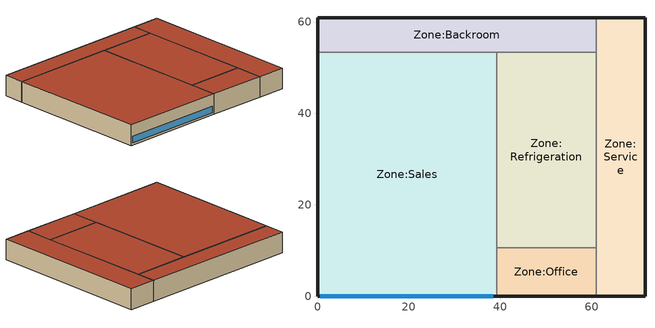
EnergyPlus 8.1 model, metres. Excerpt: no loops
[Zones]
Zone:Sales
 floor adiabatic (Floor:Exterior): 39.19,53.34 39.19,0 0,0 0,53.34 z0
 wall outside (Wall:Exterior): 0,53.34 0,0 39.19,0 z0:7.62
 wall to Zone:Backroom (Wall:Interior): 39.19,53.34 0,53.34 z0:7.62
 wall to Zone:Refrigeration (Wall:AirSpace): 39.19,10.67 39.19,53.34 z0:7.62
 wall to Zone:Office (Wall:Interior): 39.19,0 39.19,10.67 z0:7.62
 window (Window:Exterior): 0.61,0 38.4,0 z0.91:3.35
 roof outside (Roof:Open): 39.19,0 39.19,53.34 0,53.34 0,0 z7.62
Zone:Refrigeration
 floor adiabatic (Floor:Exterior): 60.96,53.34 60.96,10.67 39.19,10.67 39.19,53.34 z0
 wall to Zone:Backroom (Wall:Interior): 60.96,53.34 39.19,53.34 z0:7.62
 wall to Zone:Service (Wall:Interior): 60.96,10.67 60.96,53.34 z0:7.62
 wall to Zone:Office (Wall:Interior): 39.19,10.67 60.96,10.67 z0:7.62
 roof outside (Roof:Open): 60.96,10.67 60.96,53.34 39.19,53.34 39.19,10.67 z7.62
Zone:Office
 floor adiabatic (Floor:Exterior): 60.96,10.67 60.96,0 39.19,0 39.19,10.67 z0
 wall outside (Wall:Exterior): 39.19,0 60.96,0 z0:7.62
 wall to Zone:Service (Wall:Interior): 60.96,0 60.96,10.67 z0:7.62
 roof outside (Roof:Open): 60.96,0 60.96,10.67 39.19,10.67 39.19,0 z7.62
Zone:Backroom
 floor adiabatic (Floor:Exterior): 60.96,60.96 60.96,53.34 0,53.34 0,60.96 z0
 wall outside (Wall:Exterior): 60.96,60.96 0,60.96 0,53.34 z0:7.62
 wall to Zone:Service (Wall:Interior): 60.96,53.34 60.96,60.96 z0:7.62
 roof outside (Roof:Open): 60.96,53.34 60.96,60.96 0,60.96 0,53.34 z7.62
Zone:Service
 floor adiabatic (Floor:Exterior): 71.63,60.96 71.63,0 60.96,0 60.96,60.96 z0
 wall outside (Wall:Exterior): 60.96,0 71.63,0 71.63,60.96 60.96,60.96 z0:7.62
 roof outside (Roof:Open): 71.63,0 71.63,60.96 60.96,60.96 60.96,0 z7.62
[Building]
ASHRAE 90.1-2004 Baseline Supermarket: North Axis {deg}=0; Terrain=City; Loads Convergence Tolerance Value=0.1; Temperature Convergence Tolerance Value {deltaC}=0.4; Solar Distribution=FullInteriorAndExteriorWithReflections; Maximum Number of Warmup Days=25
[Site:Location]
Miami Intl Ap_FL_USA Design_Conditions: Latitude {deg}=25.82; Longitude {deg}=-80.3; Time Zone {hr}=-5; Elevation {m}=11
[SizingPeriod:DesignDay] Day of Month=21; Dry-Bulb Temperature Range Modifier Type=DefaultMultipliers; Humidity Condition Type=Wetbulb; Barometric Pressure {Pa}=101193; Rain Indicator=No; Snow Indicator=No; Daylight Saving Time Indicator=No
Name | Month | Day Type | Maximum Dry-Bulb Temperature {C} | Daily Dry-Bulb Temperature Range {deltaC} | Wetbulb or DewPoint at Maximum Dry-Bulb {C} | Wind Speed {m/s} | Wind Direction {deg} | Solar Model Indicator | Sky Clearness | ASHRAE Clear Sky Optical Depth for Beam Irradiance (taub) | ASHRAE Clear Sky Optical Depth for Diffuse Irradiance (taud)
Miami Intl Ap Ann Htg 99.6% Condns DB | 1 | WinterDesignDay | 8.7 | 0 | 8.7 | 3.8 | 340 | ASHRAEClearSky | 0
Miami Intl Ap Ann Clg .4% Condns DB=>MWB | 7 | SummerDesignDay | 33.2 | 6.7 | 25.3 | 4.5 | 140 | ASHRAETau |  | 0.528 | 1.905
[Site:GroundTemperature:BuildingSurface]
18.8889, 18.8889, 19.7778, 20.7222, 21.6667, 21.6667, 21.6667, 21.6667, 20.7222, 19.8333, 18.8889, 18.8889
[Site:WaterMainsTemperature]
Calculation Method=Correlation; Annual Average Outdoor Air Temperature {C}=24.5; Maximum Difference In Monthly Average Outdoor Air Temperatures {deltaC}=8.7
[Material]
Metal:Surface: Smooth, 0.0008, 45.28, 7824, 500
Roof:BuiltUp: Rough, 0.0095, 0.16, 1120, 1460
Floor:Concrete:4in:140PCF: MediumRough, 0.1016, 1.6, 2242.58, 900, 0.1, 0.1, 0.1
Wall:CMU:8in:115PCF:SolidGrouted: MediumRough, 0.2032, 1.31536, 1842, 911
Wall:GypBoard:5/8in: Smooth, 0.015875, 0.16, 800, 1090
Roof:IEAD:CZ1-7(R15): MediumRough, 0.064733, 0.0245, 32, 920
Wall:Polyiso:CZ1-2 (NoResist): MediumRough, 2.54e-06, 0.0245, 32, 920
Wall:NoWall: MediumSmooth, 0.01, 0.6, 800, 1000, 0.95, 0.7, 0.7
[Material:AirGap]
Air:Wall: Thermal Resistance {m2-K/W}=0.107427
[WindowMaterial:SimpleGlazingSystem]
Window:CZ1-2: U-Factor {W/m2-K}=6.92748; Solar Heat Gain Coefficient=0.25
[Construction]
Floor:Exterior: Floor:Concrete:4in:140PCF
Roof:Open: Roof:BuiltUp, Roof:IEAD:CZ1-7(R15), Metal:Surface
Wall:Exterior: Wall:Polyiso:CZ1-2 (NoResist), Wall:CMU:8in:115PCF:SolidGrouted
Window:Exterior: Window:CZ1-2
Wall:Interior: Wall:GypBoard:5/8in, Air:Wall, Wall:GypBoard:5/8in
Wall:AirSpace: Wall:NoWall
[Zone] Part of Total Floor Area=Yes
Name | Multiplier
Zone:Sales; Zone:Refrigeration; Zone:Office; Zone:Service | 1
Zone:Backroom
[People] Number of People Calculation Method=Area/Person; Fraction Radiant=0.1
Name | Zone or ZoneList | Number of People Schedule | Zone Floor Area per Person {m2/person} | Activity Level Schedule
Occupancy:Service | Zone:Service | Occupancy:Service:Schedule | 69.6705 | Activity:Service:Schedule
Occupancy:Office | Zone:Office | Occupancy:Office:Schedule | 25.5458 | Activity:Office:Schedule
Occupancy:Backroom | Zone:Backroom | Occupancy:Backroom:Schedule | 1393.41 | Activity:Backroom:Schedule
[Lights] Design Level Calculation Method=Watts/Area; Return Air Fraction=0; Fraction Radiant=0.1; Fraction Visible=0.18; Fraction Replaceable=0
Name | Zone or ZoneList | Schedule | Watts per Zone Floor Area {W/m2}
Lighting:Service | Zone:Service | Lighting:Service:Schedule | 12.9167
Lighting:Office | Zone:Office | Lighting:Office:Schedule | 11.8403
Lighting:Backroom | Zone:Backroom | Lighting:Backroom:Schedule | 8.61113
[ElectricEquipment] Design Level Calculation Method=Watts/Area; Fraction Radiant=0; Fraction Lost=0
Name | Zone or ZoneList | Schedule | Watts per Zone Floor Area {W/m2} | Fraction Latent
ElecEquipment:Service | Zone:Service | Equipment:Service:Schedule | 2.15278 | 0.4
ElecEquipment:Office | Zone:Office | Equipment:Office:Schedule | 8.07293 | 0
ElecEquipment:Backroom | Zone:Backroom | Equipment:Backroom:Schedule | 1.07639 | 0
[GasEquipment]
BakeryOven:Service: Zone or ZoneList=Zone:Service; Schedule=GasEquipment:Service:Schedule; Design Level Calculation Method=EquipmentLevel; Design Level {W}=102575; Fraction Latent=0; Fraction Radiant=0; Fraction Lost=0.8; Carbon Dioxide Generation Rate {m3/s-W}=0
[ZoneInfiltration:DesignFlowRate] Design Flow Rate Calculation Method=AirChanges/Hour; Constant Term Coefficient=0.606; Temperature Term Coefficient=0.03636; Velocity Term Coefficient=0.1177; Velocity Squared Term Coefficient=0
Name | Zone or ZoneList | Schedule | Air Changes per Hour {1/hr}
Service:Infiltration | Zone:Service | Infiltration:Service:Schedule | 0.2199
Office:Infiltration | Zone:Office | Infiltration:Office:Schedule | 0.2411
Backroom:Infiltration | Zone:Backroom | Infiltration:Backroom:Schedule | 0.2318
[ZoneMixing]
Sales:Service:Mixing: Zone=Zone:Service; Schedule=ConstantSalesOA; Design Flow Rate Calculation Method=Flow/Zone; Design Flow Rate {m3/s}=9.29; Source Zone=Zone:Sales; Delta Temperature {deltaC}=0
[ZoneCrossMixing]
Sales:Refrigeration:CrossMixing: Zone=Zone:Sales; Schedule=Always On/Available; Design Flow Rate Calculation Method=Flow/Zone; Design Flow Rate {m3/s}=4.13; Source Zone=Zone:Refrigeration
[Exterior:Lights]
Lighting:Exterior: Schedule=Always On/Available; Design Level {W}=19350.4; Control Option=AstronomicalClock
[DesignSpecification:ZoneAirDistribution]
Zone:Sales:AirDistribution: Zone Air Distribution Effectiveness in Cooling Mode=1; Zone Air Distribution Effectiveness in Heating Mode=1
[Sizing:Zone]
ZoneList:Sales: Zone Cooling Design Supply Air Temperature Input Method=SupplyAirTemperature; Zone Cooling Design Supply Air Temperature {C}=10; Zone Heating Design Supply Air Temperature Input Method=SupplyAirTemperature; Zone Heating Design Supply Air Temperature {C}=29.4444; Zone Cooling Design Supply Air Humidity Ratio {kgWater/kgDryAir}=0.0085; Zone Heating Design Supply Air Humidity Ratio {kgWater/kgDryAir}=0.008; Zone Heating Sizing Factor=1.25; Zone Cooling Sizing Factor=1.15; Cooling Design Air Flow Method=DesignDay; Heating Design Air Flow Method=DesignDay; Design Specification Zone Air Distribution Object=Zone:Sales:AirDistribution
[Coil:Heating:Gas]
MAU_Furnace: Availability Schedule=Always On/Available; Gas Burner Efficiency=0.8; Nominal Capacity {W} Based on maintaining 55°F after heating OA at design condition of 10°F at a flow rate of 5.26 m3/s=158706
[EnergyManagementSystem:Sensor]
Name | Output:Variable or Output:Meter | Output:Variable or Output:Meter Index Key
OutdoorDB | Site Outdoor Air Drybulb Temperature
OutdoorPressure | Site Outdoor Air Barometric Pressure
Sales_Humidity_Sensor | Schedule Value | Sales Humidity Max SetPt
Service_Humidity_Sensor | Schedule Value | Service Humidity Max SetPt
Office_Humidity_Sensor | Schedule Value | Office Humidity Max SetPt
Backroom_Humidity_Sensor | Schedule Value | Backroom Humidity Max SetPt
[EnergyManagementSystem:Actuator] Actuated Component Type=Schedule:Constant; Actuated Component Control Type=Schedule Value
Name | Actuated Component Unique
Sales_RH_Actuator | Sales Humidity Max SetPt
Service_RH_Actuator | Service Humidity Max SetPt
Office_RH_Actuator | Office Humidity Max SetPt
Backroom_RH_Actuator | Backroom Humidity Max SetPt
[EnergyManagementSystem:ProgramCallingManager]
ActivateDuringRunPeriods_PCM: InsideHVACSystemIterationLoop; ActivateDuringRunPeriods
Refrig Condenser Follow Outdoor: AfterPredictorBeforeHVACManagers; ReferCondFollowOA
Zone_DewPoint_Control: BeginTimestepBeforePredictor; ZoneDewPointControlProgram
[EnergyManagementSystem:Program]
ActivateDuringRunPeriods: If CurrentEnvironment > 0; RUN SalesRTU_EnableOnRH; RUN ServiceRTU_EnableOnRH; RUN OfficeRTU_EnableOnRH; RUN BackroomRTU_EnableOnRH; ENDIF
ReferCondFollowOA: Set SetpointTemp = OutdoorDB + 5.56; Set SetpointTemp = @Max SetpointTemp 21.1; Set Rack_A_CondenserSP = SetpointTemp; Set Rack_B_CondenserSP = SetpointTemp; Set SetpointTemp = OutdoorDB + 8.33; Set SetpointTemp = @Max SetpointTemp 21.1; Set Rack_C_CondenserSP = SetpointTemp; Set Rack_D_CondenserSP = SetpointTemp
ZoneDewPointControlProgram: RUN SalesDewPointControl; RUN ServiceDewPointControl; RUN OfficeDewPointControl; RUN BackroomDewPointControl
[EnergyManagementSystem:Subroutine]
SalesRTU_EnableOnRH: If Sales_DewPoint_Sensor >= 10; SET SalesRTU_OverRide = 2; ELSE; SET SalesRTU_OverRide = SalesRTU_AvMgr; ENDIF
ServiceRTU_EnableOnRH: If Service_DewPoint_Sensor >= 10; SET ServiceRTU_OverRide = 2; ELSE; SET ServiceRTU_OverRide = ServiceRTU_AvMgr; ENDIF
OfficeRTU_EnableOnRH: If Office_DewPoint_Sensor >= 10; SET OfficeRTU_OverRide = 2; ELSE; SET OfficeRTU_OverRide = OfficeRTU_AvMgr; ENDIF
BackroomRTU_EnableOnRH: If Backroom_DewPoint_Sensor >= 10; SET BackroomRTU_OverRide = 2; ELSE; SET BackroomRTU_OverRide = BackroomRTU_AvMgr; ENDIF
SalesDewPointControl: SET SalesDewPoint = 10; SET SalesHumRat = @WFnTdpPb SalesDewPoint OutdoorPressure; SET Sales_RH_Actuator = @RhFnTdbWPb Sales_Temperature_Sensor SalesHumRat OutdoorPressure; SET Sales_RH_Actuator = Sales_RH_Actuator * 100
ServiceDewPointControl: SET ServiceDewPoint = 10; SET ServiceHumRat = @WFnTdpPb ServiceDewPoint OutdoorPressure; SET Service_RH_Actuator = @RhFnTdbWPb Service_Temperature_Sensor ServiceHumRat OutdoorPressure; SET Service_RH_Actuator = Service_RH_Actuator * 100
OfficeDewPointControl: SET OfficeDewPoint = 10; SET OfficeHumRat = @WFnTdpPb OfficeDewPoint OutdoorPressure; SET Office_RH_Actuator = @RhFnTdbWPb Office_Temperature_Sensor OfficeHumRat OutdoorPressure; SET Office_RH_Actuator = Office_RH_Actuator * 100
BackroomDewPointControl: SET BackroomDewPoint = 10; SET BackroomHumRat = @WFnTdpPb BackroomDewPoint OutdoorPressure; SET Backroom_RH_Actuator = @RhFnTdbWPb Backroom_Temperature_Sensor BackroomHumRat OutdoorPressure; SET Backroom_RH_Actuator = Backroom_RH_Actuator * 100
[Refrigeration:Compressor] Rated Subcooling {deltaC}=0
Name | Refrigeration Compressor Power Curve | Refrigeration Compressor Capacity Curve | Rated Superheat {deltaC}
CPX A1; CPX A2; CPX A3; CPX A4; CPX B1; CPX B2; CPX B3 | Baseline LT Compressor-4DJNF76KL-TSK 40 deg superht no subclng-460V-60Hz-R404A-pwrcurv | Baseline LT Compressor-4DJNF76KL-TSK 40 deg superht no subclng-460V-60Hz-R404A-qcurv | 22.2222
CPX C1; CPX C2; CPX C3; CPX D1; CPX D2; CPX D3 | Baseline MT Compressor-4DJNR28ME-TSK 30 deg superht no subclng-460V-60Hz-R404A-pwrcurv | Baseline MT Compressor-4DJNR28ME-TSK 30 deg superht no subclng-460V-60Hz-R404A-qcurv | 16.6667
[ExternalInterface:Schedule]
RefridSch: Initial Value=0
[OtherEquipment]
OthEq 1: Zone or ZoneList=Zone:Refrigeration; Schedule=RefridSch; Design Level Calculation Method=EquipmentLevel; Design Level {W}=726; Fraction Latent=0; Fraction Radiant=0.7; Fraction Lost=0
[Schedule:Day:Interval]
Occupancy:Service:Weekday: No, 02:00, 0.15, 03:00, 0.05, 08:00, 0, 10:00, 0.05, 11:00, 0.2, 12:00, 0.5, 13:00, 0.8, 14:00, 0.7, 15:00, 0.4, 16:00, 0.2, 17:00, 0.25, 18:00, 0.5, 21:00, 0.8, 22:00, 0.5, 23:00, 0.35, 24:00, 0.2
Occupancy:Service:Saturday: No, 01:00, 0.3, 02:00, 0.25, 03:00, 0.05, 09:00, 0, 10:00, 0.05, 11:00, 0.2, 12:00, 0.45, 14:00, 0.5, 15:00, 0.35, 18:00, 0.3, 19:00, 0.7, 20:00, 0.9, 21:00, 0.7, 22:00, 0.65, 23:00, 0.55, 24:00, 0.35
Occupancy:Service:Sunday: No, 02:00, 0.2, 03:00, 0.05, 10:00, 0, 11:00, 0.1, 12:00, 0.2, 14:00, 0.25, 15:00, 0.15, 16:00, 0.2, 17:00, 0.25, 18:00, 0.35, 19:00, 0.55, 20:00, 0.65, 21:00, 0.7, 22:00, 0.35, 24:00, 0.2
Occupancy:Service:SummerDesignDay; Occupancy:Office:SummerDesignDay; Occupancy:Backroom:SummerDesignDay; Lighting:Service:SummerDesignDay; Lighting:Office:SummerDesignDay; Lighting:Backroom:SummerDesignDay; Equipment:Service:SummerDesignDay; GasEquipment:Service:SummerDesignDay; Equipment:Office:SummerDesignDay; Equipment:Backroom:SummerDesignDay; Infiltration:Service:SummerDesignDay; Infiltration:Service:WinterDesignDay; Infiltration:Office:Sunday; Infiltration:Office:SummerDesignDay; Infiltration:Office:WinterDesignDay; Infiltration:Backroom:Sunday; Infiltration:Backroom:SummerDesignDay; Infiltration:Backroom:WinterDesignDay: No, 24:00, 1
Occupancy:Service:WinterDesignDay; Occupancy:Office:WinterDesignDay; Occupancy:Backroom:Sunday; Occupancy:Backroom:WinterDesignDay; Lighting:Service:WinterDesignDay; Lighting:Office:WinterDesignDay; Lighting:Backroom:WinterDesignDay; Equipment:Service:WinterDesignDay; GasEquipment:Service:WinterDesignDay; Equipment:Office:WinterDesignDay; Equipment:Backroom:WinterDesignDay: No, 24:00, 0
Occupancy:Office:Weekday: No, 06:00, 0, 07:00, 0.1, 08:00, 0.2, 12:00, 0.95, 13:00, 0.5, 17:00, 0.95, 18:00, 0.3, 22:00, 0.1, 24:00, 0.05
Occupancy:Office:Saturday: No, 06:00, 0, 08:00, 0.1, 12:00, 0.3, 17:00, 0.1, 19:00, 0.05, 24:00, 0
Occupancy:Office:Sunday: No, 06:00, 0, 18:00, 0.05, 24:00, 0
Occupancy:Backroom:Weekday: No, 07:00, 0, 08:00, 0.15, 09:00, 0.7, 12:00, 0.9, 13:00, 0.5, 16:00, 0.85, 17:00, 0.2, 24:00, 0
Occupancy:Backroom:Saturday: No, 08:00, 0, 12:00, 0.2, 16:00, 0.1, 24:00, 0
Lighting:Service:Weekday; Equipment:Service:Weekday: No, 05:00, 0.15, 06:00, 0.2, 08:00, 0.4, 10:00, 0.6, 22:00, 0.9, 23:00, 0.5, 24:00, 0.3
Lighting:Service:Saturday; Equipment:Service:Saturday: No, 01:00, 0.2, 06:00, 0.15, 08:00, 0.3, 10:00, 0.6, 17:00, 0.8, 22:00, 0.9, 23:00, 0.5, 24:00, 0.3
Lighting:Service:Sunday; Equipment:Service:Sunday: No, 01:00, 0.2, 06:00, 0.15, 08:00, 0.3, 10:00, 0.5, 16:00, 0.7, 22:00, 0.6, 23:00, 0.5, 24:00, 0.3
Lighting:Office:Weekday; Equipment:Office:Weekday: No, 05:00, 0.05, 07:00, 0.1, 08:00, 0.3, 12:00, 0.9, 13:00, 0.8, 17:00, 0.9, 18:00, 0.5, 20:00, 0.3, 22:00, 0.2, 23:00, 0.1, 24:00, 0.05
Lighting:Office:Saturday; Equipment:Office:Saturday: No, 06:00, 0.05, 08:00, 0.1, 12:00, 0.3, 17:00, 0.15, 24:00, 0.05
Lighting:Office:Sunday; Lighting:Backroom:Sunday; Equipment:Office:Sunday; Equipment:Backroom:Sunday: No, 24:00, 0.05
Lighting:Backroom:Weekday; Equipment:Backroom:Weekday: No, 07:00, 0.05, 08:00, 0.4, 09:00, 0.7, 12:00, 0.9, 13:00, 0.8, 17:00, 0.9, 18:00, 0.3, 24:00, 0.05
Lighting:Backroom:Saturday; Equipment:Backroom:Saturday: No, 08:00, 0.05, 09:00, 0.08, 12:00, 0.24, 24:00, 0.05
GasEquipment:Service:Weekday: No, 05:00, 0.075, 06:00, 0.1, 08:00, 0.2, 10:00, 0.3, 22:00, 0.45, 23:00, 0.25, 24:00, 0.15
GasEquipment:Service:Saturday: No, 01:00, 0.1, 06:00, 0.075, 08:00, 0.15, 10:00, 0.3, 17:00, 0.4, 22:00, 0.45, 23:00, 0.25, 24:00, 0.15
GasEquipment:Service:Sunday: No, 01:00, 0.1, 06:00, 0.075, 08:00, 0.15, 10:00, 0.25, 16:00, 0.35, 22:00, 0.3, 23:00, 0.25, 24:00, 0.15
Infiltration:Service:Weekday: No, 03:00, 0.25, 07:00, 1, 24:00, 0.25
Infiltration:Service:Saturday: No, 03:00, 0.25, 10:00, 1, 24:00, 0.25
Infiltration:Service:Sunday: No, 03:00, 0.25, 11:00, 1, 24:00, 0.25
Infiltration:Office:Weekday: No, 06:00, 1, 22:00, 0.25, 24:00, 1
Infiltration:Office:Saturday: No, 06:00, 1, 18:00, 0.25, 24:00, 1
Infiltration:Backroom:Weekday: No, 07:00, 1, 17:00, 0.25, 24:00, 1
Infiltration:Backroom:Saturday: No, 08:00, 1, 16:00, 0.25, 24:00, 1
[Schedule:Week:Daily]
Occupancy:Service:Weekly: Occupancy:Service:Sunday, Occupancy:Service:Weekday, Occupancy:Service:Weekday, Occupancy:Service:Weekday, Occupancy:Service:Weekday, Occupancy:Service:Weekday, Occupancy:Service:Saturday, Occupancy:Service:Weekday, Occupancy:Service:SummerDesignDay, Occupancy:Service:WinterDesignDay, Occupancy:Service:Weekday, Occupancy:Service:Weekday
Occupancy:Office:Weekly: Occupancy:Office:Sunday, Occupancy:Office:Weekday, Occupancy:Office:Weekday, Occupancy:Office:Weekday, Occupancy:Office:Weekday, Occupancy:Office:Weekday, Occupancy:Office:Saturday, Occupancy:Office:Weekday, Occupancy:Office:SummerDesignDay, Occupancy:Office:WinterDesignDay, Occupancy:Office:Weekday, Occupancy:Office:Weekday
Occupancy:Backroom:Weekly: Occupancy:Backroom:Sunday, Occupancy:Backroom:Weekday, Occupancy:Backroom:Weekday, Occupancy:Backroom:Weekday, Occupancy:Backroom:Weekday, Occupancy:Backroom:Weekday, Occupancy:Backroom:Saturday, Occupancy:Backroom:Weekday, Occupancy:Backroom:SummerDesignDay, Occupancy:Backroom:WinterDesignDay, Occupancy:Backroom:Weekday, Occupancy:Backroom:Weekday
Lighting:Service:Weekly: Lighting:Service:Sunday, Lighting:Service:Weekday, Lighting:Service:Weekday, Lighting:Service:Weekday, Lighting:Service:Weekday, Lighting:Service:Weekday, Lighting:Service:Saturday, Lighting:Service:Weekday, Lighting:Service:SummerDesignDay, Lighting:Service:WinterDesignDay, Lighting:Service:Weekday, Lighting:Service:Weekday
Lighting:Office:Weekly: Lighting:Office:Sunday, Lighting:Office:Weekday, Lighting:Office:Weekday, Lighting:Office:Weekday, Lighting:Office:Weekday, Lighting:Office:Weekday, Lighting:Office:Saturday, Lighting:Office:Weekday, Lighting:Office:SummerDesignDay, Lighting:Office:WinterDesignDay, Lighting:Office:Weekday, Lighting:Office:Weekday
Lighting:Backroom:Weekly: Lighting:Backroom:Sunday, Lighting:Backroom:Weekday, Lighting:Backroom:Weekday, Lighting:Backroom:Weekday, Lighting:Backroom:Weekday, Lighting:Backroom:Weekday, Lighting:Backroom:Saturday, Lighting:Backroom:Weekday, Lighting:Backroom:SummerDesignDay, Lighting:Backroom:WinterDesignDay, Lighting:Backroom:Weekday, Lighting:Backroom:Weekday
Equipment:Service:Weekly: Equipment:Service:Sunday, Equipment:Service:Weekday, Equipment:Service:Weekday, Equipment:Service:Weekday, Equipment:Service:Weekday, Equipment:Service:Weekday, Equipment:Service:Saturday, Equipment:Service:Weekday, Equipment:Service:SummerDesignDay, Equipment:Service:WinterDesignDay, Equipment:Service:Weekday, Equipment:Service:Weekday
GasEquipment:Service:Weekly: GasEquipment:Service:Sunday, GasEquipment:Service:Weekday, GasEquipment:Service:Weekday, GasEquipment:Service:Weekday, GasEquipment:Service:Weekday, GasEquipment:Service:Weekday, GasEquipment:Service:Saturday, GasEquipment:Service:Weekday, GasEquipment:Service:SummerDesignDay, GasEquipment:Service:WinterDesignDay, GasEquipment:Service:Weekday, GasEquipment:Service:Weekday
Equipment:Office:Weekly: Equipment:Office:Sunday, Equipment:Office:Weekday, Equipment:Office:Weekday, Equipment:Office:Weekday, Equipment:Office:Weekday, Equipment:Office:Weekday, Equipment:Office:Saturday, Equipment:Office:Weekday, Equipment:Office:SummerDesignDay, Equipment:Office:WinterDesignDay, Equipment:Office:Weekday, Equipment:Office:Weekday
Equipment:Backroom:Weekly: Equipment:Backroom:Sunday, Equipment:Backroom:Weekday, Equipment:Backroom:Weekday, Equipment:Backroom:Weekday, Equipment:Backroom:Weekday, Equipment:Backroom:Weekday, Equipment:Backroom:Saturday, Equipment:Backroom:Weekday, Equipment:Backroom:SummerDesignDay, Equipment:Backroom:WinterDesignDay, Equipment:Backroom:Weekday, Equipment:Backroom:Weekday
Infiltration:Service:Weekly: Infiltration:Service:Sunday, Infiltration:Service:Weekday, Infiltration:Service:Weekday, Infiltration:Service:Weekday, Infiltration:Service:Weekday, Infiltration:Service:Weekday, Infiltration:Service:Saturday, Infiltration:Service:Weekday, Infiltration:Service:SummerDesignDay, Infiltration:Service:WinterDesignDay, Infiltration:Service:Weekday, Infiltration:Service:Weekday
Infiltration:Office:Weekly: Infiltration:Office:Sunday, Infiltration:Office:Weekday, Infiltration:Office:Weekday, Infiltration:Office:Weekday, Infiltration:Office:Weekday, Infiltration:Office:Weekday, Infiltration:Office:Saturday, Infiltration:Office:Weekday, Infiltration:Office:SummerDesignDay, Infiltration:Office:WinterDesignDay, Infiltration:Office:Weekday, Infiltration:Office:Weekday
Infiltration:Backroom:Weekly: Infiltration:Backroom:Sunday, Infiltration:Backroom:Weekday, Infiltration:Backroom:Weekday, Infiltration:Backroom:Weekday, Infiltration:Backroom:Weekday, Infiltration:Backroom:Weekday, Infiltration:Backroom:Saturday, Infiltration:Backroom:Weekday, Infiltration:Backroom:SummerDesignDay, Infiltration:Backroom:WinterDesignDay, Infiltration:Backroom:Weekday, Infiltration:Backroom:Weekday
[Schedule:Year]
Occupancy:Service:Schedule: Occupancy:Service:Weekly, 1, 1, 12, 31
Occupancy:Office:Schedule: Occupancy:Office:Weekly, 1, 1, 12, 31
Occupancy:Backroom:Schedule: Occupancy:Backroom:Weekly, 1, 1, 12, 31
Lighting:Service:Schedule: Lighting:Service:Weekly, 1, 1, 12, 31
Lighting:Office:Schedule: Lighting:Office:Weekly, 1, 1, 12, 31
Lighting:Backroom:Schedule: Lighting:Backroom:Weekly, 1, 1, 12, 31
Equipment:Service:Schedule: Equipment:Service:Weekly, 1, 1, 12, 31
GasEquipment:Service:Schedule: GasEquipment:Service:Weekly, 1, 1, 12, 31
Equipment:Office:Schedule: Equipment:Office:Weekly, 1, 1, 12, 31
Equipment:Backroom:Schedule: Equipment:Backroom:Weekly, 1, 1, 12, 31
Infiltration:Service:Schedule: Infiltration:Service:Weekly, 1, 1, 12, 31
Infiltration:Office:Schedule: Infiltration:Office:Weekly, 1, 1, 12, 31
Infiltration:Backroom:Schedule: Infiltration:Backroom:Weekly, 1, 1, 12, 31
[Schedule:Compact]
ConstantSalesOA: Through: 12/31, For: AllDays, Until: 4:00, 0, Until: 7:00, .367572, Until: 20:00, 1, Until: 23:00, 0.367572, Until: 24:00, 0
[Schedule:Constant]
Name | Hourly Value
Always On/Available | 1
Sales Humidity Max SetPt; Service Humidity Max SetPt; Office Humidity Max SetPt; Backroom Humidity Max SetPt | 100
Activity:Service:Schedule | 207
Activity:Office:Schedule | 126
Activity:Backroom:Schedule | 216
[Curve:Bicubic]
Name | Coefficient1 Constant | Coefficient2 x | Coefficient3 x**2 | Coefficient4 y | Coefficient5 y**2 | Coefficient6 x*y | Coefficient7 x**3 | Coefficient8 y**3 | Coefficient9 x**2*y | Coefficient10 x*y**2 | Minimum Value of x | Maximum Value of x | Minimum Value of y | Maximum Value of y
Baseline LT Compressor-4DJNF76KL-TSK 40 deg superht no subclng-460V-60Hz-R404A-qcurv | 170752 | 6102.9 | 78.262 | -2959.43 | 19.7877 | -90.9581 | 0.435965 | -0.0411577 | -0.608846 | 0.459133 | -40 | -17.8 | 4.4 | 54.4
Baseline LT Compressor-4DJNF76KL-TSK 40 deg superht no subclng-460V-60Hz-R404A-pwrcurv | 29669.3 | 1027.63 | 18.1066 | -442.2 | 11.1335 | -20.3805 | 0.139981 | -0.0588669 | -0.218452 | 0.203858 | -40 | -17.8 | 4.4 | 54.4
Baseline MT Compressor-4DJNR28ME-TSK 30 deg superht no subclng-460V-60Hz-R404A-qcurv | 151166 | 5266.35 | 60.6727 | -1851.56 | 5.73133 | -46.9277 | 0.136401 | -0.0356979 | -0.403054 | -0.0392905 | -23.3 | 7.2 | 10 | 60
Baseline MT Compressor-4DJNR28ME-TSK 30 deg superht no subclng-460V-60Hz-R404A-pwrcurv | 7438.92 | -269.598 | -9.8561 | 553.573 | -3.38589 | 14.8658 | -0.100796 | 0.00982279 | 0.0973624 | -0.0396752 | -23.3 | 7.2 | 10 | 60
